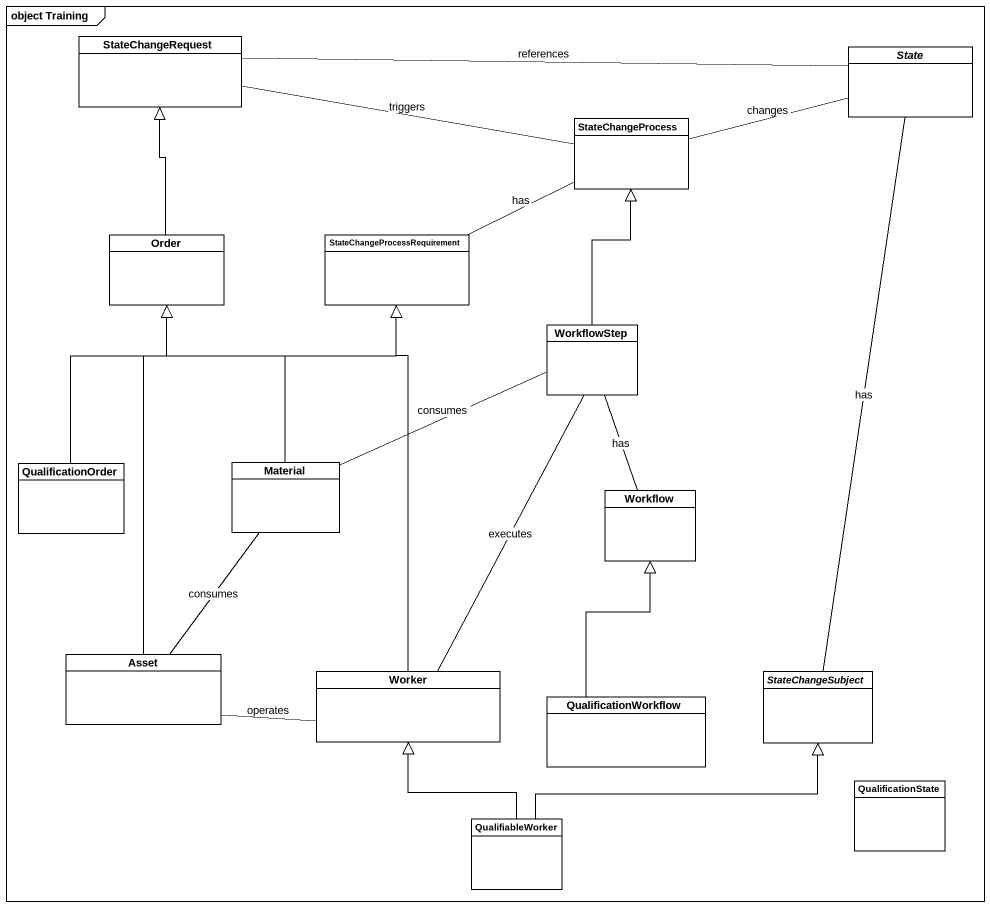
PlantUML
@startuml
mainframe object Training
hide circle
hide empty members
class StateChangeRequest
abstract class "State" as State_
class StateChangeProcess
class Order
class "StateChangeProcessRequirement" as StateChangeProcessRequiremen
class WorkflowStep
class QualificationOrder
class Material
class Workflow
class Asset
class Worker
abstract class StateChangeSubject
class QualificationWorkflow
class QualificationState
class QualifiableWorker
StateChangeRequest -right- State_ : references
StateChangeRequest -right- StateChangeProcess : triggers
StateChangeProcess -right- State_ : changes
StateChangeProcess -left- StateChangeProcessRequiremen : has
Order -up-|> StateChangeRequest
WorkflowStep -up-|> StateChangeProcess
WorkflowStep -left- Material : consumes
QualificationOrder -up-|> Order
Material -up-|> StateChangeProcessRequiremen
Workflow -up- WorkflowStep : has
Asset -up-|> StateChangeProcessRequiremen
Asset -up- Material : consumes
Worker -up-|> StateChangeProcessRequiremen
Worker -up- WorkflowStep : executes
Worker -left- Asset : operates
StateChangeSubject -up- State_ : has
QualificationWorkflow -up-|> Workflow
QualifiableWorker -up-|> Worker
QualifiableWorker -right-|> StateChangeSubject
@enduml
